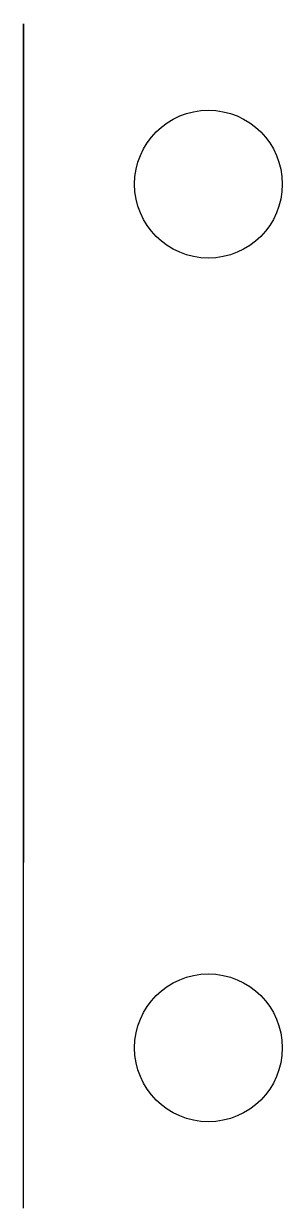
# Model space of a CAD drawing. Header units: inches. Extents: x 0 to 1.79, y 0.41 to 2.3.
# Drawn here: x 0 to 0.413, y 0.405 to 2.295 of the extents above; entities outside this region: 2.
import ezdxf

# ---------------------------------------------------------------- set-up
doc = ezdxf.new("R2010")
doc.units = ezdxf.units.IN
doc.header["$MEASUREMENT"] = 0

msp = doc.modelspace()

# ---------------------------------------------------------------- linework, layer by layer
at = {"extrusion": (1, 0, 0)}
for p, q in [((0, 0.4051, 1.7143), (0, 2.2951, 1.7143)), ((0, 2.2951, 1.7143), (0, 2.2951, 1.2813)), ((0, 2.2951, 1.2813), (0, 2.2326, 1.2813)), ((0, 2.2326, 1.2813), (0, 2.2326, 0.1793)), ((0, 2.2326, 0.1793), (0, 1.7167, 0.1793)), ((0, 1.5471, 0.4727), (0, 1.7167, 0.1793)), ((0, 1.1538, 0.4722), (0, 0.9853, 0.1793)), ((0, 0.4676, 0.1793), (0, 0.9853, 0.1793)), ((0, 0.4051, 1.2813), (0, 0.4676, 1.2813)), ((0, 0.4676, 1.2813), (0, 0.4676, 0.1793)), ((0, 0.4051, 1.7143), (0, 0.4051, 1.2813))]:
    msp.add_line(p, q, dxfattribs=at)
for centre in [(0.2952, 2.0391, 1.7143), (1.6732, 2.0391, 1.7143), (0.2952, 0.6611, 1.7143), (1.6732, 0.6611, 1.7143)]:
    msp.add_circle(centre, 0.118)
msp.add_arc((1.3501, 0.8133), 0.3935, 300.042, 240.0841, dxfattribs=at)

doc.saveas('drawing.dxf')
